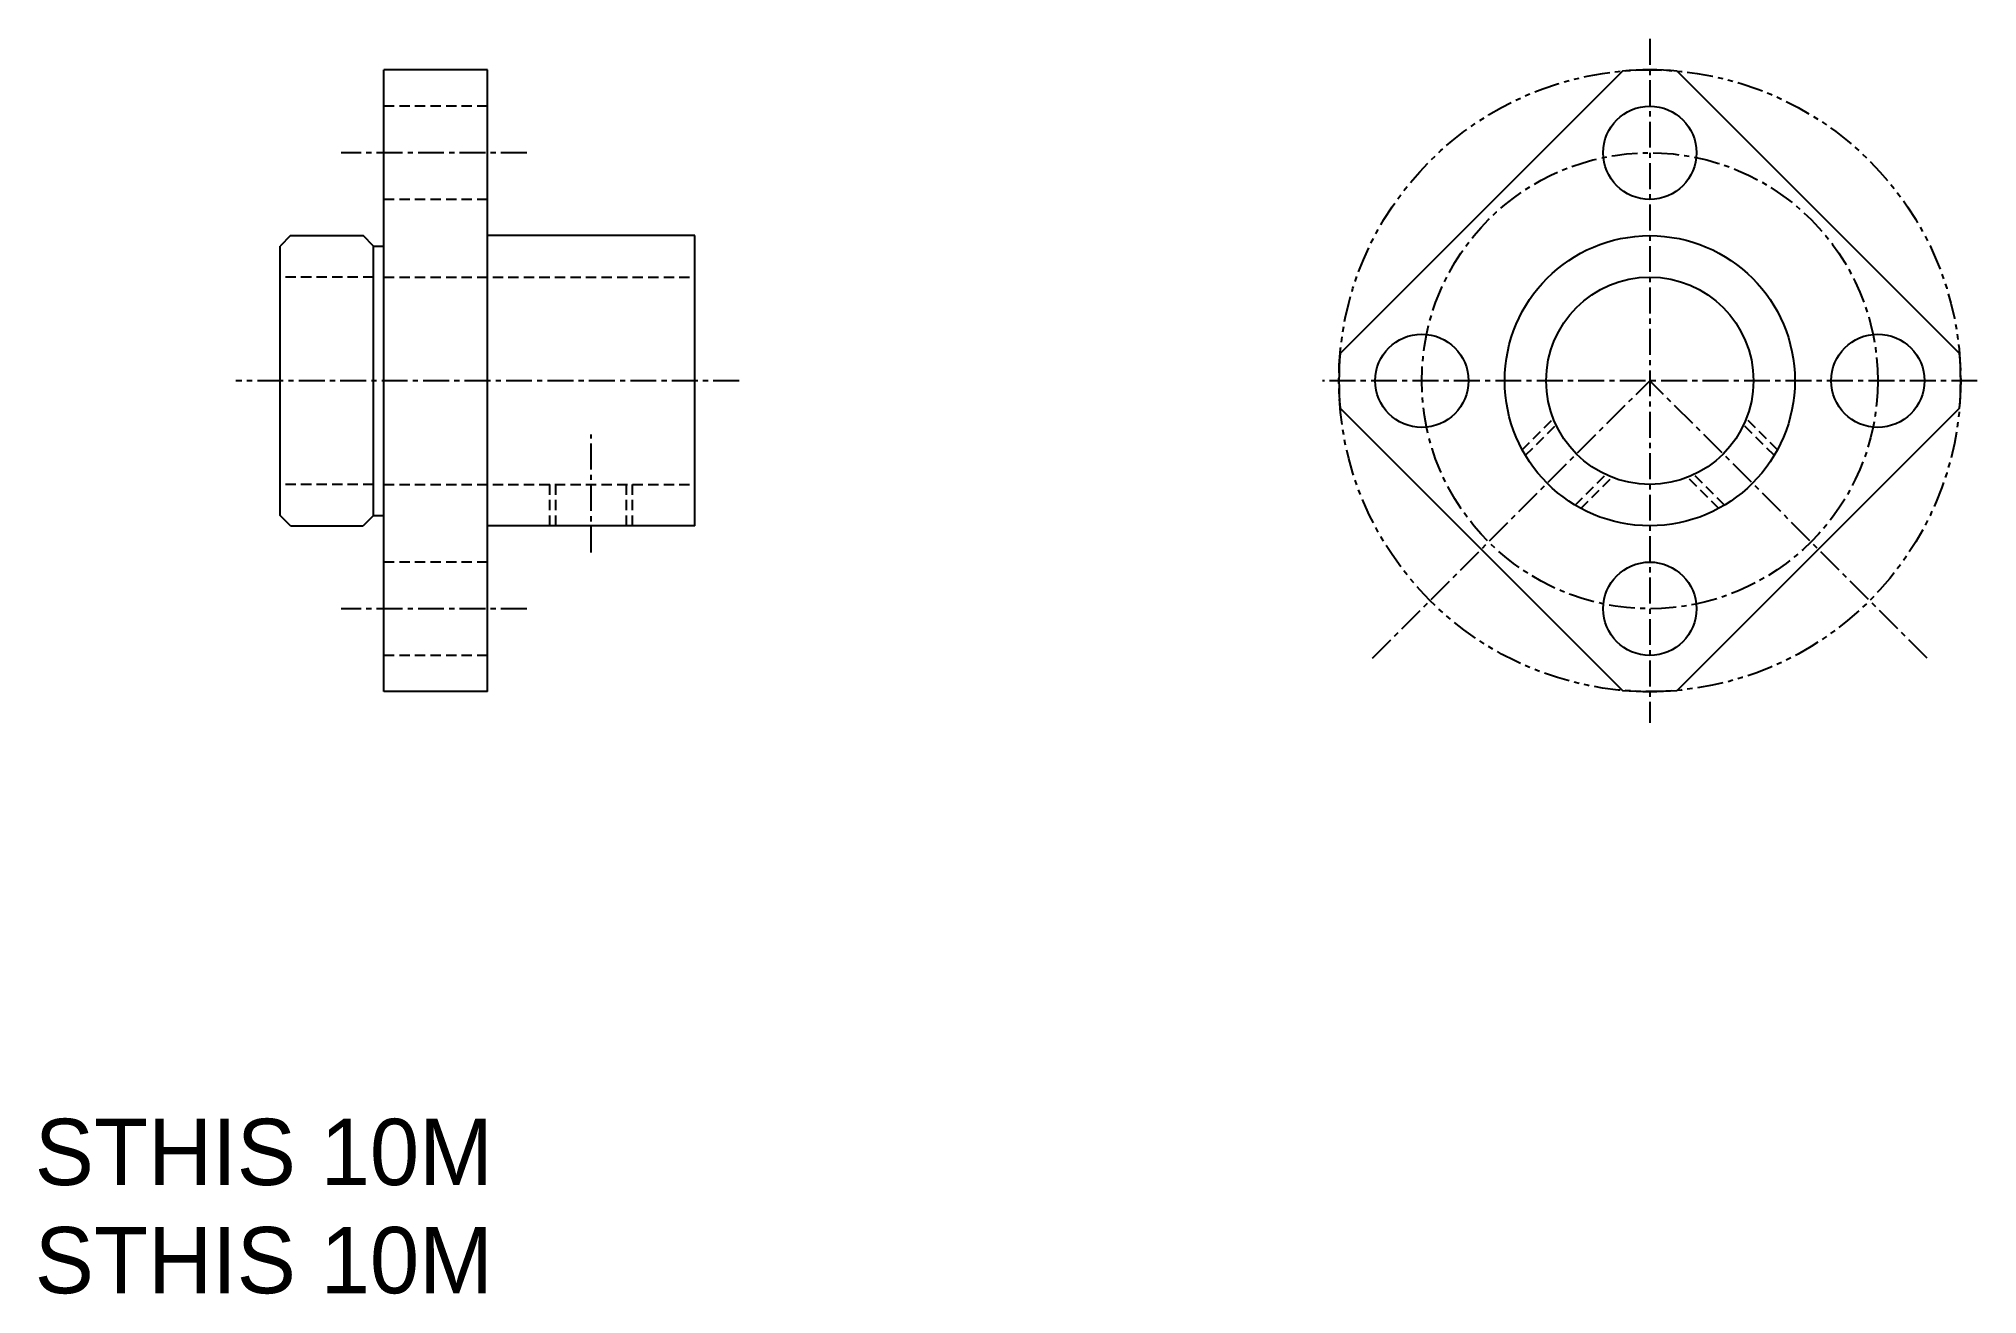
# Model space of a CAD drawing. Extents: x 634.4 to 728, y -396.2 to -335.7.
import ezdxf

# ---------------------------------------------------------------- set-up
doc = ezdxf.new("R2010")
doc.units = 0
for name, pattern in [('CENTER', [2, 1.25, -0.25, 0.25, -0.25]), ('DASHED', [0.75, 0.5, -0.25]), ('PHANTOM', [2.5, 1.25, -0.25, 0.25, -0.25, 0.25, -0.25])]:
    doc.linetypes.add(name, pattern=pattern)
doc.layers.get('0').update_dxf_attribs({"linetype": 'CONTINUOUS'})
doc.layers.add('CENTER', color=1, linetype='CENTER')

msp = doc.modelspace()

# ---------------------------------------------------------------- linework, layer by layer
at = {"color": 7, "linetype": 'CONTINUOUS'}
for p, q in [((651.079, -367.161), (651.079, -337.161)), ((656.079, -337.161), (651.079, -337.161)), ((656.079, -367.161), (656.079, -337.161)), ((710.837, -337.219), (697.218, -350.839)), ((713.481, -337.219), (727.101, -350.839)), ((646.579, -345.161), (646.079, -345.661)), ((646.079, -358.661), (646.079, -345.661)), ((646.579, -345.161), (650.079, -345.161)), ((650.579, -345.661), (650.079, -345.161)), ((650.579, -358.661), (650.579, -345.661)), ((650.579, -345.661), (651.079, -345.661)), ((666.079, -345.161), (656.079, -345.161)), ((666.079, -359.161), (666.079, -345.161)), ((697.218, -353.482), (710.837, -367.102)), ((727.101, -353.482), (713.481, -367.102)), ((646.579, -359.161), (646.079, -358.661)), ((650.579, -358.661), (650.079, -359.161)), ((650.579, -358.661), (651.079, -358.661)), ((646.579, -359.161), (650.079, -359.161)), ((666.079, -359.161), (656.079, -359.161)), ((656.079, -367.161), (651.079, -367.161))]:
    msp.add_line(p, q, dxfattribs=at)
at = {"color": 3, "linetype": 'DASHED'}
for p, q in [((656.079, -338.911), (651.079, -338.911)), ((656.079, -343.411), (651.079, -343.411)), ((650.579, -347.161), (646.079, -347.161)), ((651.079, -347.161), (666.079, -347.161)), ((706.002, -355.49), (707.505, -353.987)), ((706.156, -355.76), (707.632, -354.283)), ((718.163, -355.76), (716.686, -354.283)), ((718.317, -355.49), (716.814, -353.987)), ((650.579, -357.161), (646.079, -357.161)), ((651.079, -357.161), (666.079, -357.161)), ((659.079, -359.161), (659.079, -357.161)), ((659.379, -359.161), (659.379, -357.161)), ((662.779, -359.161), (662.779, -357.161)), ((663.079, -359.161), (663.079, -357.161)), ((708.56, -358.164), (710.036, -356.688)), ((708.83, -358.318), (710.333, -356.815)), ((715.489, -358.318), (713.985, -356.815)), ((715.759, -358.164), (714.282, -356.688)), ((656.079, -360.911), (651.079, -360.911)), ((656.079, -365.411), (651.079, -365.411))]:
    msp.add_line(p, q, dxfattribs=at)
at = {"color": 3, "linetype": 'PHANTOM'}
msp.add_circle((712.159, -352.161), 15, dxfattribs=at)
at = {"color": 7, "linetype": 'CONTINUOUS'}
for centre, radius in [((712.159, -341.161), 2.25), ((712.159, -352.161), 7), ((712.159, -352.161), 5), ((701.159, -352.161), 2.25), ((723.159, -352.161), 2.25), ((712.159, -363.161), 2.25)]:
    msp.add_circle(centre, radius, dxfattribs=at)
for start, end in [(84.94451, 95.05549), (174.94451, 185.05549), (354.94451, 5.05549), (264.94451, 275.05549)]:
    msp.add_arc((712.159, -352.161), 15, start, end, dxfattribs=at)
at = {"layer": 'CENTER', "color": 1, "linetype": 'CENTER'}
for p, q in [((712.159, -335.661), (712.159, -368.661)), ((657.979, -341.161), (649.013, -341.161)), ((668.224, -352.161), (643.934, -352.161)), ((727.957, -352.161), (696.362, -352.161)), ((698.775, -365.545), (712.159, -352.161)), ((725.544, -365.545), (712.159, -352.161)), ((661.079, -360.446), (661.079, -354.747)), ((657.979, -363.161), (649.013, -363.161))]:
    msp.add_line(p, q, dxfattribs=at)
msp.add_circle((712.159, -352.161), 11, dxfattribs=at)

# ---------------------------------------------------------------- texts
at = {"color": 7, "linetype": 'CONTINUOUS'}
for p in [(634.234, -390.972), (634.234, -396.192)]:
    msp.add_text('STHIS 10M', height=3.2, dxfattribs=at).set_placement(p)

doc.saveas('drawing.dxf')
